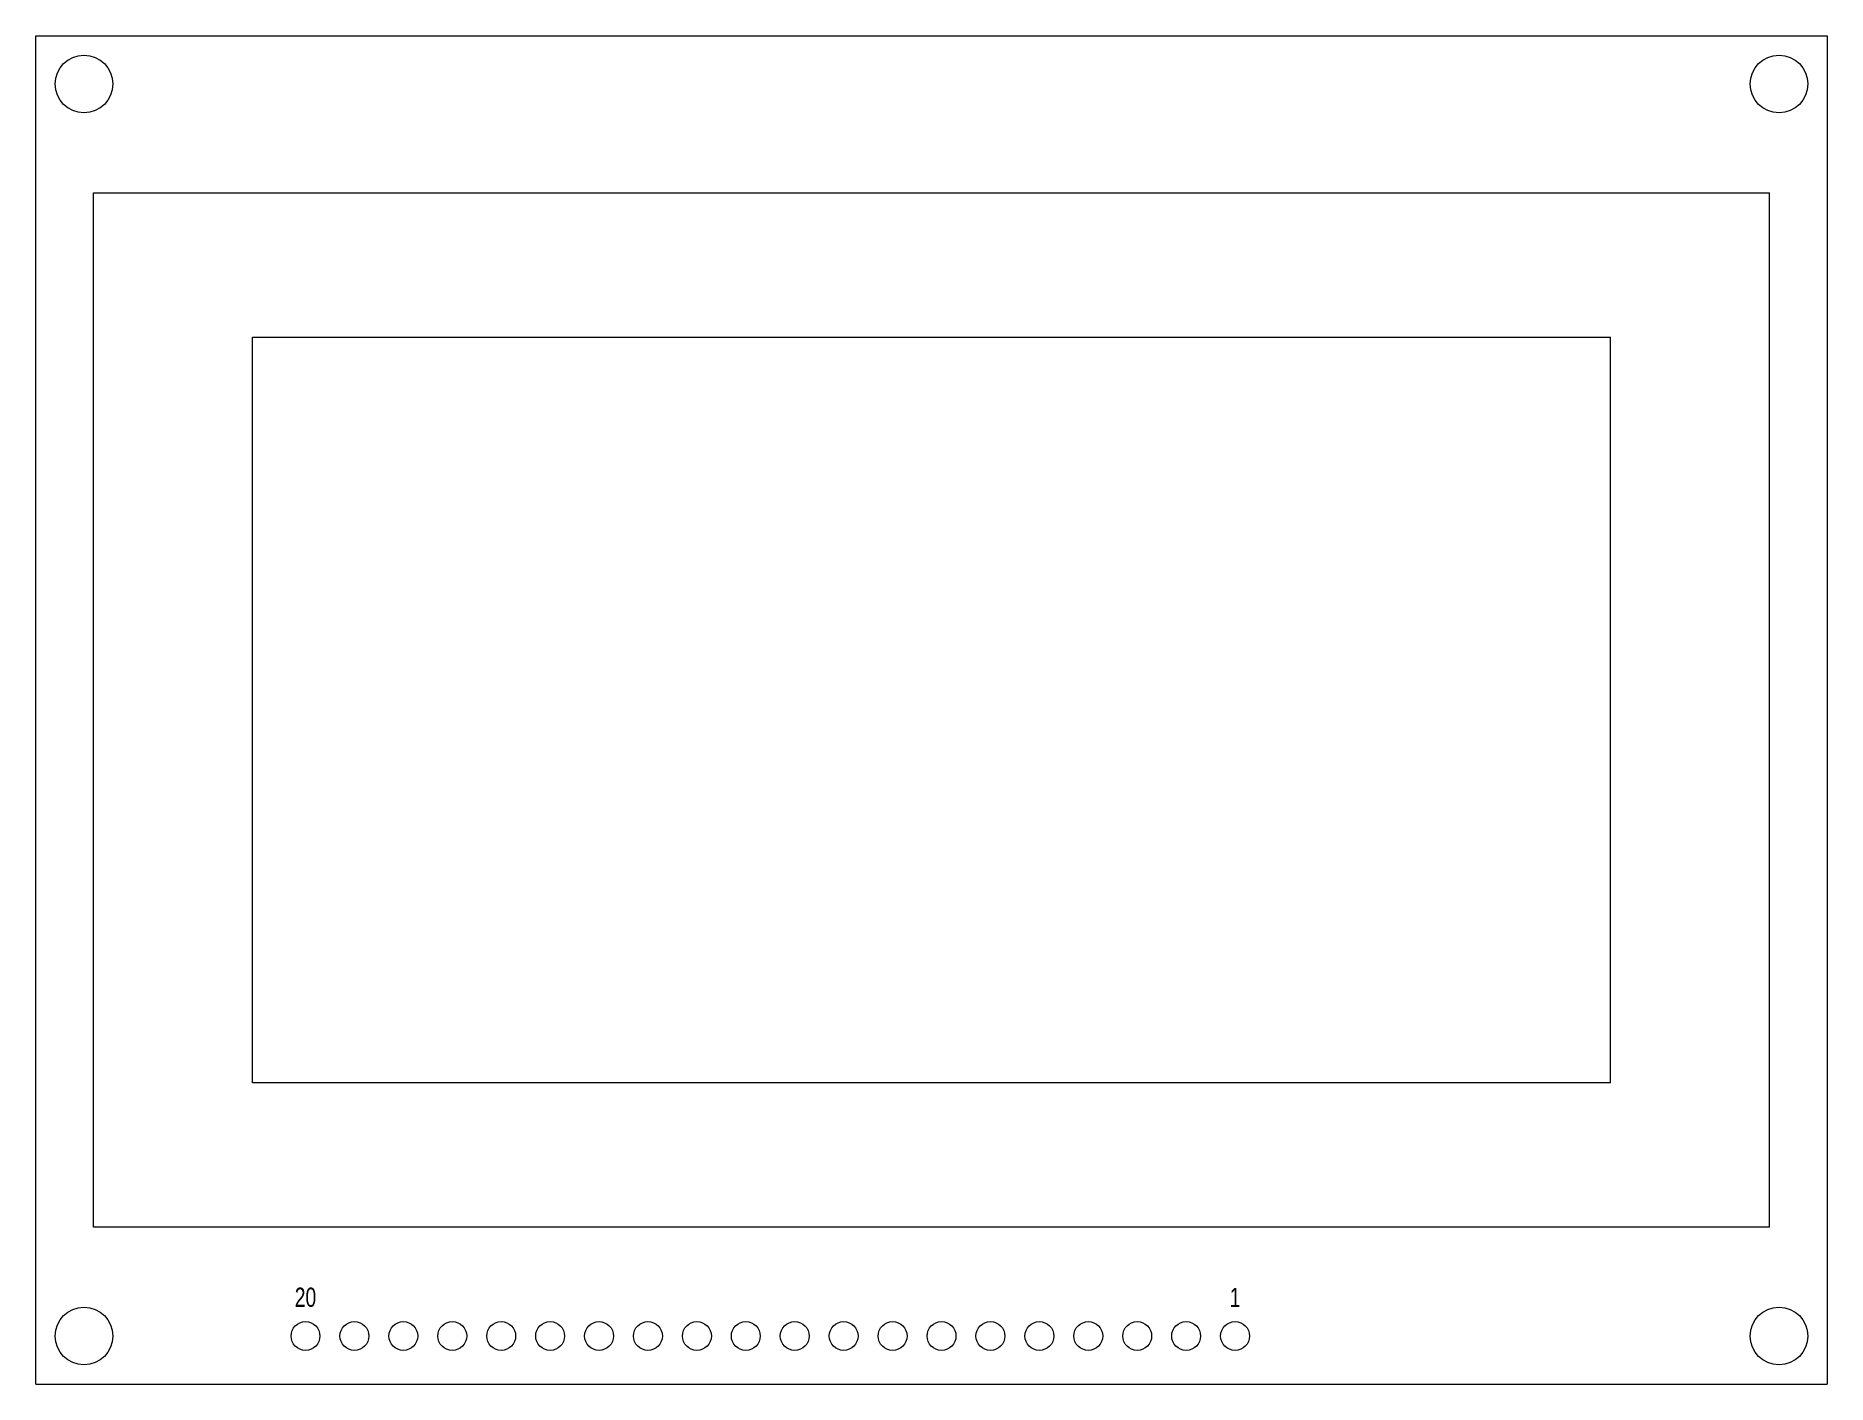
# Model space of a CAD drawing. Header units: millimetres. Extents: x -46.5 to 46.5, y -35 to 35.
import ezdxf

# ---------------------------------------------------------------- set-up
doc = ezdxf.new("R2010")
doc.units = ezdxf.units.MM
for name, color, linetype, lineweight in [('GLCD_Board', 2, 'CONTINUOUS', 0), ('GLCD_DisplayArea', 3, 'CONTINUOUS', 0), ('GLCD_DisplayModule', 3, 'CONTINUOUS', 0), ('GLCD_MountingHoles', 1, 'CONTINUOUS', 0), ('GLCD_Pins', 4, 'CONTINUOUS', 0)]:
    doc.layers.add(name, color=color, linetype=linetype, lineweight=lineweight)
doc.styles.get("Standard").update_dxf_attribs({"font": 'txt', "width": 0.75})

msp = doc.modelspace()

# ---------------------------------------------------------------- linework, layer by layer
at = {"layer": 'GLCD_Board'}
for p, q in [((-46.5, -35), (-46.5, 35)), ((-46.5, 35), (46.5, 35)), ((46.5, 35), (46.5, -35)), ((-46.5, -35), (46.5, -35))]:
    msp.add_line(p, q, dxfattribs=at)
at = {"layer": 'GLCD_DisplayArea'}
for p, q in [((-35.25, -19.35), (-35.25, 19.35)), ((-35.25, 19.35), (35.25, 19.35)), ((35.25, -19.35), (35.25, 19.35)), ((35.25, -19.35), (-35.25, -19.35))]:
    msp.add_line(p, q, dxfattribs=at)
at = {"layer": 'GLCD_DisplayModule'}
for p, q in [((-43.5, -26.85), (-43.5, 26.85)), ((-43.5, 26.85), (43.5, 26.85)), ((43.5, -26.85), (43.5, 26.85)), ((43.5, -26.85), (-43.5, -26.85))]:
    msp.add_line(p, q, dxfattribs=at)
at = {"layer": 'GLCD_MountingHoles'}
for centre in [(-44, 32.5), (44, 32.5), (-44, -32.5), (44, -32.5)]:
    msp.add_circle(centre, 1.5, dxfattribs=at)
at = {"layer": 'GLCD_Pins'}
for centre in [(-32.5, -32.5), (-29.96, -32.5), (-27.42, -32.5), (-24.88, -32.5), (-22.34, -32.5), (-19.8, -32.5), (-17.26, -32.5), (-14.72, -32.5), (-12.18, -32.5), (-9.64, -32.5), (-7.1, -32.5), (-4.56, -32.5), (-2.02, -32.5), (0.52, -32.5), (3.06, -32.5), (5.6, -32.5), (8.14, -32.5), (10.68, -32.5), (13.22, -32.5), (15.76, -32.5)]:
    msp.add_circle(centre, 0.75, dxfattribs=at)

# ---------------------------------------------------------------- texts
at = {"layer": 'GLCD_Pins', "char_height": 1, "width": 100, "attachment_point": 8}
for s, insert in [('20', (-32.5, -31)), ('1', (15.76, -31))]:
    msp.add_mtext(s, dxfattribs=dict(at, insert=insert))

doc.saveas('drawing.dxf')
